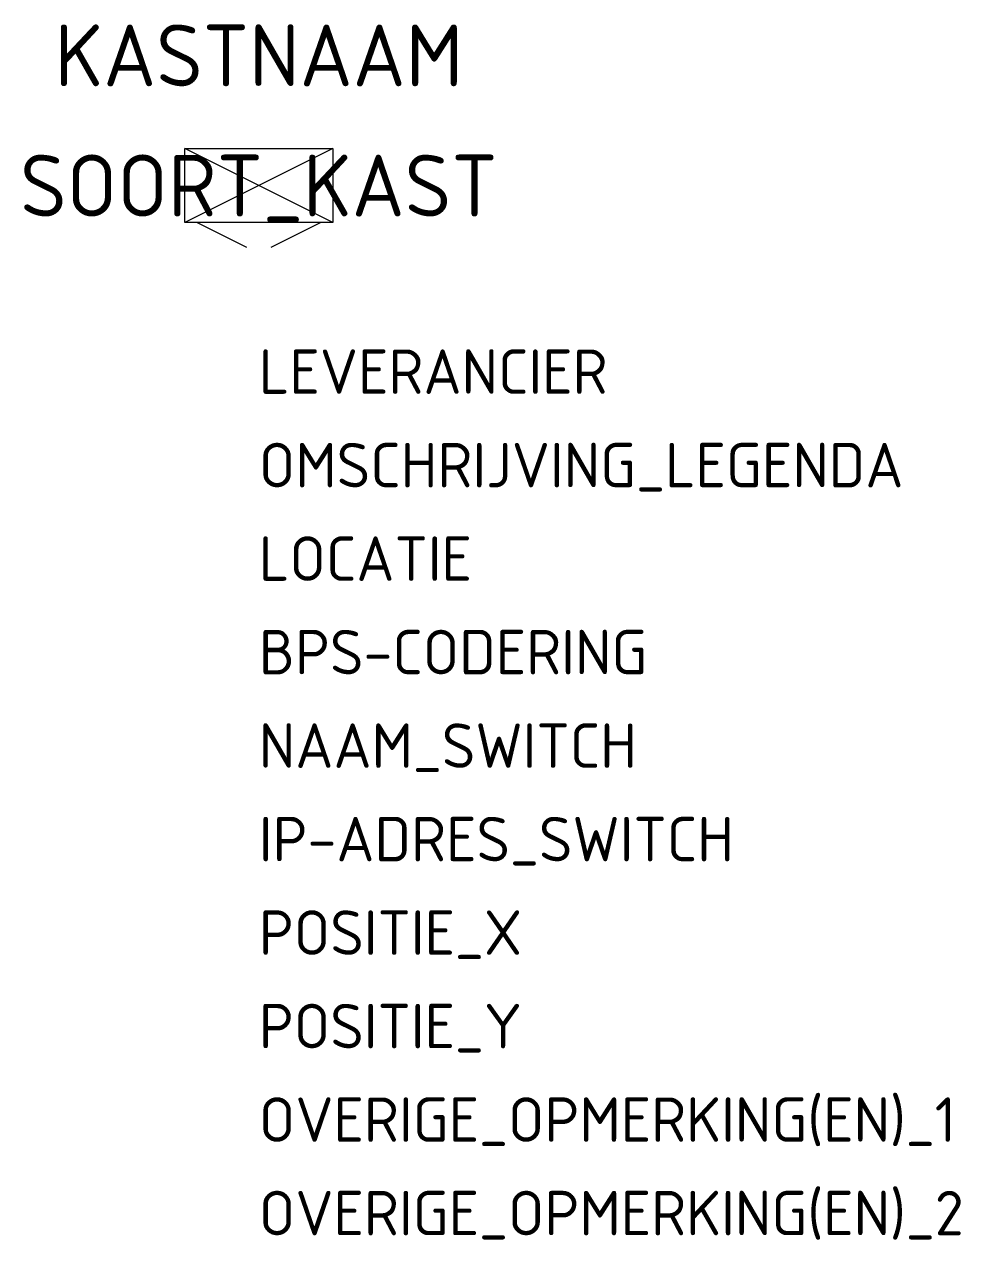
# Model space of a CAD drawing. Extents: x -9.5 to 28.4, y -42.7 to 6.5.
import ezdxf
from ezdxf.enums import TextEntityAlignment as Align

# ---------------------------------------------------------------- set-up
doc = ezdxf.new("R2010")
doc.units = 0
doc.header["$LTSCALE"] = 10
doc.header["$MEASUREMENT"] = 0
doc.layers.get('0').update_dxf_attribs({"linetype": 'CONTINUOUS'})
doc.layers.add('N-WE-VW-VRI-T18', color=1, linetype='CONTINUOUS', lineweight=18)
doc.layers.add('N-WE-VW-VRI-T25', color=7, linetype='CONTINUOUS', lineweight=25)
doc.styles.add('NLCS-ISO', font='NLCS-ISO.ttf')

msp = doc.modelspace()

# ---------------------------------------------------------------- linework, layer by layer
at = {"color": 0, "linetype": 'ByBlock'}
for p, q in [((3, 1.5), (-3, -1.5)), ((3, -1.5), (-3, 1.5)), ((-2.5, -1.5), (-0.5, -2.5)), ((0.5, -2.5), (2.5, -1.5))]:
    msp.add_line(p, q, dxfattribs=at)
at = {"color": 0, "linetype": 'ByBlock', "flags": 128}
msp.add_lwpolyline([(-3, -1.5), (-3, 1.5), (3, 1.5), (3, -1.5)], close=True, dxfattribs=at)

# ---------------------------------------------------------------- texts
at = {"layer": 'N-WE-VW-VRI-T18', "linetype": 'ByBlock', "style": 'NLCS-ISO', "flags": 1}
for tag, p, s in [('LEVERANCIER', (0, -8.431), ''), ('OMSCHRIJVING_LEGENDA', (0, -12.215), 'Voedingspunt'), ('LOCATIE', (0, -16), ''), ('BPS-CODERING', (0, -19.784), ''), ('NAAM_SWITCH', (0, -23.569), ''), ('IP-ADRES_SWITCH', (0, -27.353), ''), ('POSITIE_X', (0, -31.138), ''), ('POSITIE_Y', (0, -34.922), ''), ('OVERIGE_OPMERKING(EN)_1', (0, -38.707), ''), ('OVERIGE_OPMERKING(EN)_2', (0, -42.491), '')]:
    msp.add_attdef(tag, p, s, height=1.8, dxfattribs=at)
at = {"layer": 'N-WE-VW-VRI-T25', "linetype": 'ByBlock', "style": 'NLCS-ISO'}
msp.add_attdef('KASTNAAM', text='VRI_AUTOMAAT', height=2.5, dxfattribs=at).set_placement((0, 5.269), align=Align.MIDDLE_CENTER)
at = {"layer": 'N-WE-VW-VRI-T25', "linetype": 'ByBlock', "style": 'NLCS-ISO', "flags": 1}
msp.add_attdef('SOORT_KAST', text='RTVRI1', height=2.5, dxfattribs=at).set_placement((0, 0), align=Align.MIDDLE_CENTER)

doc.saveas('drawing.dxf')
